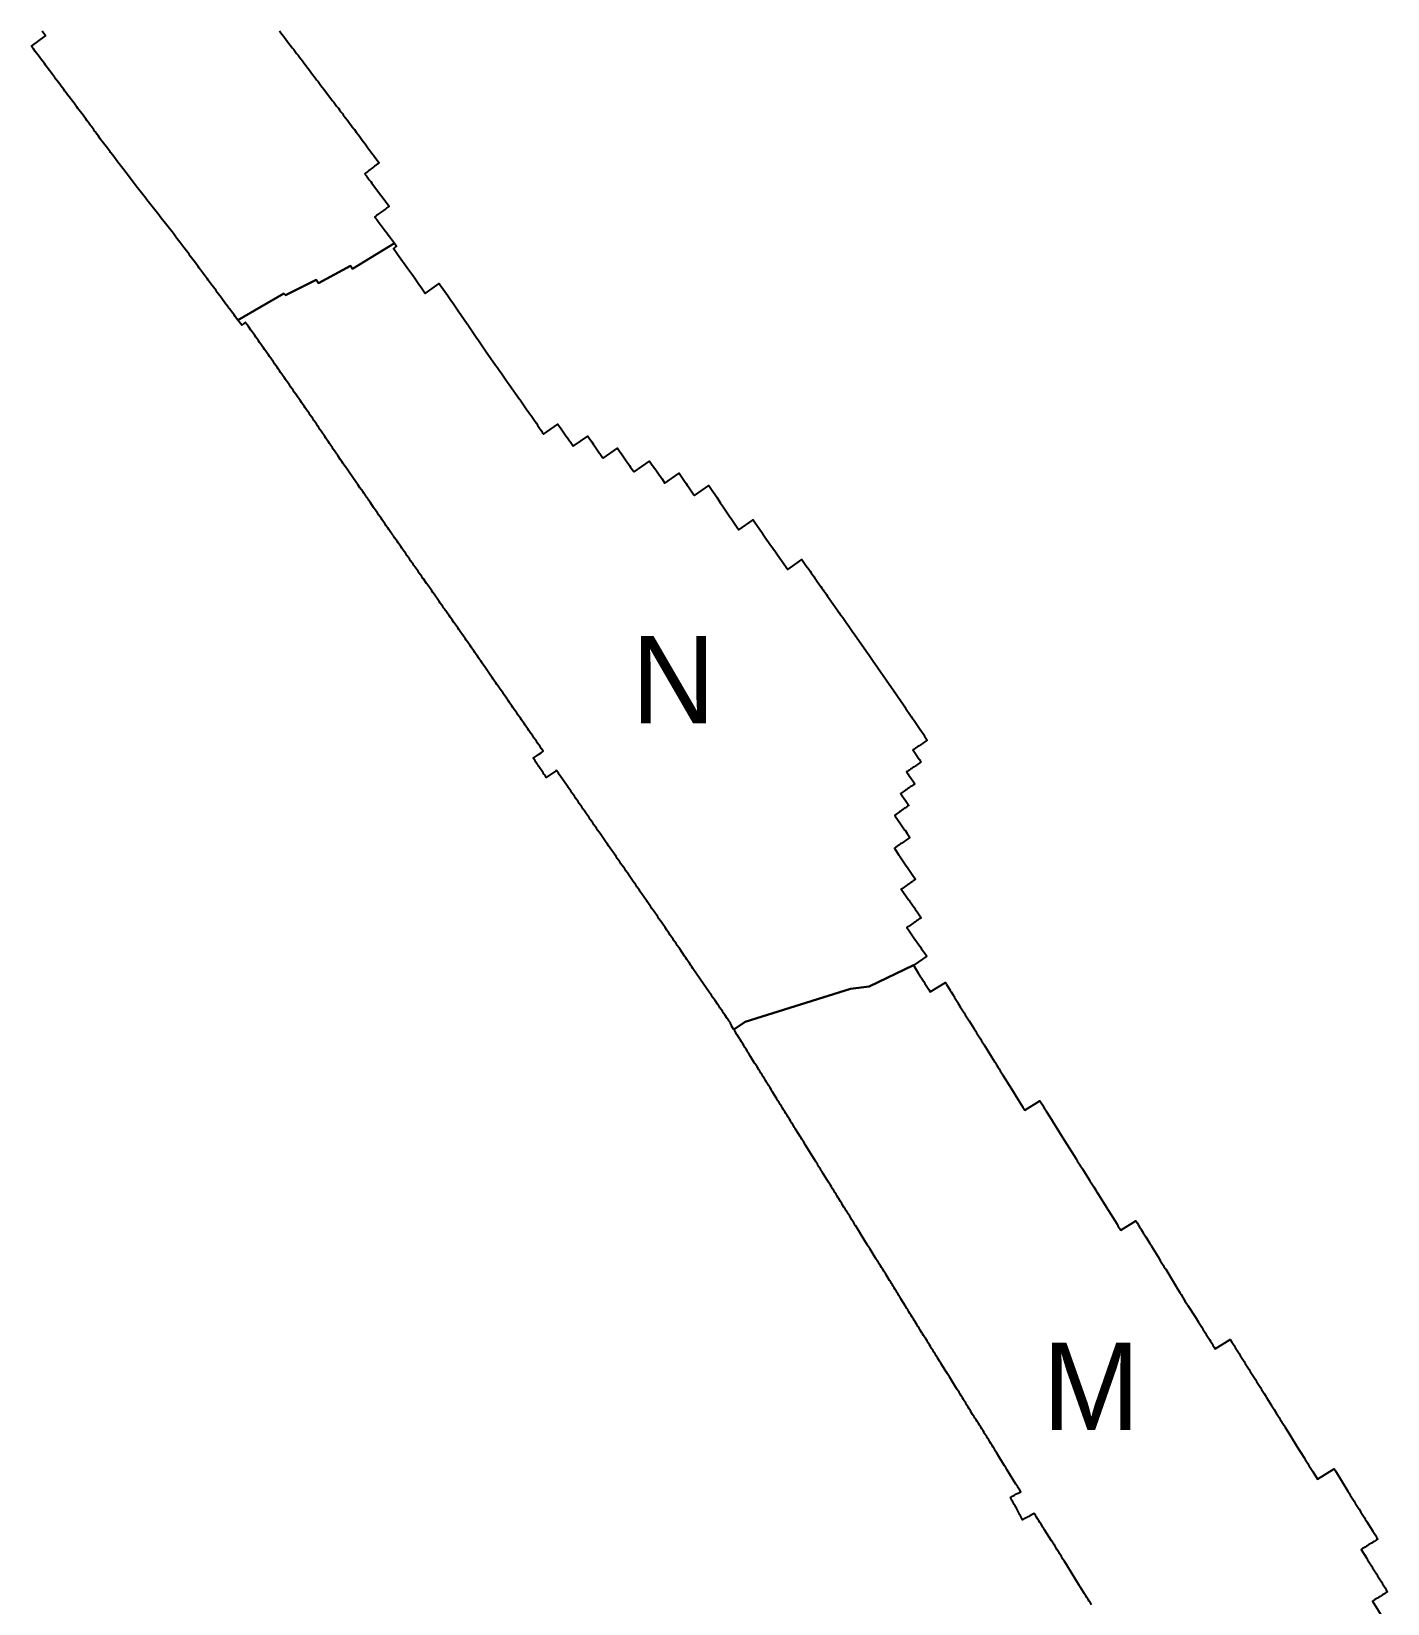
# Model space of a CAD drawing. Extents: x 325010 to 598009, y 7224244 to 7546188.
# Drawn here: x 387077 to 449167, y 7402219 to 7474204 of the extents above; entities that cross this region are included whole.
import ezdxf

# ---------------------------------------------------------------- set-up
doc = ezdxf.new("R2010")
doc.units = 0
for name, color, linetype in [('M', 7, 'Continuous'), ('N', 7, 'Continuous'), ('O', 7, 'Continuous')]:
    doc.layers.add(name, color=color, linetype=linetype)

msp = doc.modelspace()

# ---------------------------------------------------------------- linework, layer by layer
at = {"layer": 'M'}
msp.add_lwpolyline([(435614, 7402161), (435563, 7402245), (435509, 7402329), (435457, 7402412), (435404, 7402496), (435352, 7402580), (435299, 7402663), (435246, 7402747), (435097, 7402985), (435089, 7402998), (435070, 7403029), (434722, 7403585), (434461, 7404005), (434357, 7404173), (434304, 7404257), (434231, 7404377), (434201, 7404425), (434150, 7404510), (434132, 7404538), (434047, 7404679), (433982, 7404783), (433942, 7404846), (433916, 7404888), (433851, 7404993), (433838, 7405014), (433785, 7405098), (433679, 7405264), (433678, 7405264), (433678, 7405265), (433571, 7405430), (433571, 7405430), (433571, 7405431), (433464, 7405597), (433411, 7405680), (433384, 7405722), (433305, 7405847), (433252, 7405930), (433199, 7406014), (433146, 7406098), (433094, 7406181), (433041, 7406265), (432991, 7406345), (432792, 7406237), (432744, 7406211), (432649, 7406160), (432554, 7406109), (432459, 7406058), (432427, 7406116), (432395, 7406174), (432364, 7406231), (432332, 7406289), (432301, 7406347), (432269, 7406406), (432237, 7406464), (432205, 7406522), (432174, 7406580), (432142, 7406638), (432110, 7406697), (432078, 7406755), (432047, 7406813), (432015, 7406871), (431983, 7406929), (431952, 7406987), (431920, 7407045), (431900, 7407081), (431995, 7407133), (432089, 7407185), (432184, 7407238), (432278, 7407290), (432370, 7407341), (432309, 7407440), (432258, 7407524), (432232, 7407566), (432155, 7407693), (431736, 7408364), (431684, 7408448), (431632, 7408532), (431590, 7408600), (431372, 7408952), (431256, 7409141), (431216, 7409204), (431164, 7409289), (431112, 7409373), (431061, 7409457), (431009, 7409541), (430957, 7409625), (430906, 7409710), (430853, 7409794), (430816, 7409854), (430718, 7410012), (430697, 7410045), (430645, 7410129), (430592, 7410213), (430540, 7410297), (430487, 7410381), (430434, 7410464), (430381, 7410548), (430329, 7410631), (430276, 7410715), (430241, 7410772), (430171, 7410883), (430068, 7411050), (430067, 7411051), (430015, 7411135), (429964, 7411219), (429911, 7411303), (429860, 7411388), (429858, 7411390), (429757, 7411553), (429756, 7411556), (429704, 7411640), (429651, 7411724), (429600, 7411808), (429548, 7411892), (429495, 7411976), (429469, 7412018), (429390, 7412143), (429107, 7412601), (429078, 7412647), (429026, 7412732), (428973, 7412815), (428960, 7412837), (428766, 7413145), (428763, 7413150), (428710, 7413234), (428657, 7413317), (428604, 7413401), (428565, 7413464), (428500, 7413568), (428447, 7413652), (428396, 7413737), (428360, 7413794), (428334, 7413837), (428292, 7413905), (428240, 7413989), (428188, 7414073), (428136, 7414157), (428085, 7414242), (428007, 7414366), (427980, 7414409), (427927, 7414493), (427875, 7414577), (427848, 7414620), (427772, 7414742), (427770, 7414745), (427717, 7414828), (427665, 7414912), (427613, 7414996), (427611, 7414999), (427535, 7415121), (427508, 7415164), (427456, 7415248), (427405, 7415332), (427353, 7415416), (427300, 7415500), (427248, 7415584), (427196, 7415668), (427154, 7415736), (427092, 7415836), (426989, 7416005), (426886, 7416174), (426834, 7416258), (426783, 7416342), (426756, 7416386), (426714, 7416453), (426679, 7416510), (426627, 7416595), (426575, 7416679), (426523, 7416763), (426496, 7416807), (426455, 7416874), (426419, 7416931), (426368, 7417015), (426189, 7417302), (426158, 7417351), (426106, 7417435), (426054, 7417519), (426002, 7417603), (425949, 7417687), (425897, 7417770), (425854, 7417838), (425832, 7417874), (425792, 7417938), (425759, 7417990), (425477, 7418440), (425386, 7418587), (425372, 7418608), (425355, 7418637), (425112, 7419028), (424957, 7419280), (424956, 7419281), (424955, 7419283), (424879, 7419406), (424852, 7419449), (424801, 7419533), (424799, 7419535), (424723, 7419659), (424697, 7419702), (424645, 7419786), (424558, 7419925), (424540, 7419953), (424514, 7419996), (424471, 7420065), (424435, 7420121), (424383, 7420205), (424330, 7420289), (424278, 7420372), (424201, 7420498), (424174, 7420541), (424122, 7420625), (424121, 7420627), (424045, 7420750), (424019, 7420793), (423967, 7420877), (423915, 7420961), (423863, 7421046), (423811, 7421130), (423759, 7421214), (423707, 7421298), (423655, 7421382), (423603, 7421466), (423576, 7421509), (423342, 7421886), (423259, 7422020), (423238, 7422054), (423203, 7422112), (423177, 7422154), (423134, 7422222), (423083, 7422307), (423064, 7422336), (423010, 7422424), (422979, 7422475), (422927, 7422559), (422521, 7423208), (422508, 7423230), (422484, 7423268), (422440, 7423339), (422403, 7423397), (422351, 7423481), (422298, 7423565), (422270, 7423610), (422193, 7423733), (422064, 7423942), (422037, 7423985), (422020, 7424013), (421933, 7424153), (421882, 7424237), (421831, 7424322), (421778, 7424405), (421726, 7424489), (421673, 7424573), (421622, 7424658), (421570, 7424742), (421517, 7424826), (421465, 7424909), (421413, 7424993), (421361, 7425077), (421309, 7425161), (421256, 7425245), (421204, 7425329), (421101, 7425497), (421101, 7425498), (421101, 7425498), (421023, 7425624), (420997, 7425666), (420946, 7425751), (420894, 7425835), (420841, 7425919), (420810, 7425969), (420755, 7426058), (420737, 7426086), (420685, 7426170), (420634, 7426255), (420581, 7426339), (420529, 7426423), (420476, 7426506), (420424, 7426590), (420380, 7426661), (420365, 7426684), (420319, 7426758), (420300, 7426788), (420237, 7426889), (420214, 7426925), (420189, 7426966), (420004, 7427261), (419919, 7427399), (419901, 7427429), (419873, 7427474), (419843, 7427523), (419796, 7427597), (419744, 7427681), (419693, 7427765), (419641, 7427849), (419589, 7427934), (419537, 7428017), (419485, 7428102), (419463, 7428138), (419389, 7428259), (419382, 7428270), (419374, 7428283), (419291, 7428417), (419278, 7428439), (419233, 7428512), (419760, 7428860), (424576, 7430372), (425425, 7430471), (427456, 7431443), (427643, 7431147), (427698, 7431061), (427753, 7430974), (427759, 7430964), (427814, 7430878), (427870, 7430791), (427875, 7430782), (427930, 7430695), (427987, 7430606), (428104, 7430420), (428162, 7430329), (428176, 7430306), (428228, 7430223), (428920, 7430653), (428978, 7430562), (429135, 7430307), (429148, 7430285), (429185, 7430226), (429291, 7430054), (429319, 7430009), (429345, 7429966), (429487, 7429737), (429490, 7429732), (429498, 7429719), (429604, 7429548), (429662, 7429456), (429719, 7429365), (429777, 7429273), (429835, 7429182), (429893, 7429090), (429950, 7428998), (430006, 7428908), (430238, 7428540), (430295, 7428448), (430352, 7428356), (430410, 7428264), (430466, 7428172), (430524, 7428080), (430582, 7427988), (430639, 7427897), (430697, 7427805), (431040, 7427253), (431192, 7427006), (431210, 7426976), (431265, 7426887), (431343, 7426760), (431381, 7426700), (431437, 7426607), (431494, 7426515), (431552, 7426423), (431559, 7426411), (431955, 7425781), (432241, 7425321), (432467, 7424952), (432523, 7424859), (432552, 7424810), (433250, 7425244), (433306, 7425151), (433363, 7425059), (433419, 7424967), (433463, 7424894), (433505, 7424826), (433532, 7424782), (433542, 7424764), (433701, 7424505), (434271, 7423587), (434905, 7422580), (434963, 7422489), (435021, 7422397), (435079, 7422306), (435097, 7422276), (435194, 7422123), (435519, 7421608), (435540, 7421574), (435598, 7421483), (435656, 7421391), (435713, 7421300), (435809, 7421146), (435828, 7421116), (435855, 7421073), (436286, 7420383), (436781, 7419584), (436799, 7419556), (436823, 7419516), (436948, 7419314), (437643, 7419745), (437700, 7419653), (437771, 7419538), (437813, 7419469), (437870, 7419377), (437888, 7419346), (437983, 7419192), (438039, 7419100), (438095, 7419007), (438286, 7418700), (438324, 7418640), (438354, 7418591), (438666, 7418089), (438777, 7417903), (438834, 7417811), (438890, 7417719), (438931, 7417651), (438987, 7417560), (439003, 7417534), (439009, 7417525), (439397, 7416888), (439484, 7416744), (439509, 7416703), (439553, 7416629), (439658, 7416455), (439677, 7416425), (439710, 7416370), (439788, 7416239), (439861, 7416125), (439905, 7416057), (439963, 7415966), (440021, 7415875), (440030, 7415861), (440370, 7415328), (440514, 7415098), (440542, 7415053), (440599, 7414961), (440656, 7414869), (440714, 7414778), (440771, 7414686), (440829, 7414594), (440862, 7414541), (441008, 7414308), (441059, 7414228), (441116, 7414136), (441174, 7414045), (441232, 7413953), (441276, 7413881), (441968, 7414311), (442042, 7414192), (442083, 7414128), (442140, 7414036), (442197, 7413944), (442254, 7413853), (442311, 7413761), (442368, 7413669), (442426, 7413578), (442482, 7413485), (442540, 7413394), (442597, 7413303), (442655, 7413211), (442712, 7413120), (442770, 7413028), (442827, 7412937), (442884, 7412845), (442942, 7412753), (442999, 7412662), (443057, 7412571), (443114, 7412479), (443172, 7412388), (443229, 7412296), (443287, 7412205), (443344, 7412113), (443402, 7412022), (443459, 7411930), (443516, 7411839), (443562, 7411764), (443631, 7411655), (443859, 7411285), (443915, 7411196), (443970, 7411106), (444086, 7410918), (444142, 7410828), (444198, 7410736), (444256, 7410644), (444312, 7410552), (444331, 7410523), (444399, 7410414), (444427, 7410369), (444464, 7410309), (444598, 7410094), (444980, 7409478), (444996, 7409451), (445003, 7409439), (445167, 7409175), (445359, 7408869), (445397, 7408810), (445455, 7408718), (445512, 7408627), (445570, 7408535), (445627, 7408444), (445685, 7408352), (445742, 7408261), (445960, 7407912), (446719, 7408383), (446776, 7408291), (447348, 7407369), (447404, 7407280), (447461, 7407188), (447516, 7407097), (447518, 7407095), (447575, 7407004), (447631, 7406912), (447689, 7406820), (447746, 7406729), (447804, 7406637), (447862, 7406546), (447948, 7406408), (447976, 7406362), (448032, 7406272), (448119, 7406132), (448148, 7406087), (448205, 7405995), (448493, 7405537), (448553, 7405447), (448610, 7405355), (448667, 7405263), (448724, 7405171), (448665, 7405135), (448607, 7405099), (448549, 7405062), (448490, 7405026), (448432, 7404990), (448374, 7404954), (448315, 7404918), (448257, 7404881), (448199, 7404845), (448140, 7404809), (448082, 7404773), (448024, 7404737), (447965, 7404701), (447962, 7404698), (448201, 7404313), (448256, 7404226), (448313, 7404134), (448370, 7404042), (448427, 7403950), (448484, 7403859), (448541, 7403767), (448598, 7403675), (448655, 7403583), (448712, 7403492), (448769, 7403400), (448826, 7403308), (448883, 7403216), (448937, 7403128), (448998, 7403029), (449053, 7402941), (449110, 7402849), (449167, 7402757), (449110, 7402722), (449052, 7402686), (448994, 7402650), (448937, 7402614), (448879, 7402578), (448821, 7402542), (448763, 7402506), (448705, 7402471), (448647, 7402435), (448589, 7402399), (448531, 7402363), (448474, 7402327), (448949, 7401560)], dxfattribs=at)
at = {"layer": 'N'}
msp.add_lwpolyline([(428067, 7431865), (427475, 7431456), (427456, 7431443), (425425, 7430471), (424576, 7430372), (419760, 7428860), (419233, 7428512), (419226, 7428523), (419148, 7428649), (419122, 7428691), (419070, 7428775), (419090, 7428788), (418999, 7428919), (418989, 7428932), (418933, 7429013), (418822, 7429176), (418766, 7429258), (418710, 7429340), (418653, 7429420), (418597, 7429501), (418542, 7429584), (418486, 7429665), (418375, 7429828), (418318, 7429909), (418262, 7429990), (418206, 7430072), (418149, 7430152), (418110, 7430210), (417700, 7430802), (417365, 7431291), (417310, 7431373), (417273, 7431428), (417247, 7431467), (417199, 7431537), (417145, 7431619), (417090, 7431702), (417034, 7431783), (416979, 7431865), (416867, 7432028), (416757, 7432192), (416701, 7432273), (416646, 7432355), (416592, 7432438), (416535, 7432519), (416480, 7432601), (416458, 7432634), (416401, 7432717), (416369, 7432764), (416324, 7432829), (416258, 7432927), (416201, 7433008), (416173, 7433049), (416088, 7433170), (415949, 7433374), (415921, 7433414), (415865, 7433496), (415809, 7433578), (415752, 7433658), (415614, 7433861), (415585, 7433903), (415529, 7433984), (415473, 7434066), (415417, 7434147), (415361, 7434228), (415333, 7434270), (415264, 7434371), (415250, 7434391), (415194, 7434473), (414937, 7434843), (414912, 7434879), (414856, 7434960), (414800, 7435041), (414744, 7435122), (414632, 7435284), (414632, 7435285), (414631, 7435286), (414408, 7435609), (414408, 7435610), (414407, 7435611), (414296, 7435773), (414239, 7435854), (414183, 7435935), (414126, 7436016), (414069, 7436097), (414013, 7436178), (413956, 7436259), (413900, 7436340), (413843, 7436420), (413505, 7436908), (413450, 7436989), (413394, 7437071), (413114, 7437475), (413113, 7437477), (413057, 7437558), (413001, 7437639), (412944, 7437720), (412888, 7437802), (412832, 7437883), (412776, 7437964), (412719, 7438045), (412663, 7438126), (412607, 7438207), (412551, 7438289), (412450, 7438434), (412439, 7438451), (412382, 7438533), (412327, 7438614), (412270, 7438695), (412215, 7438777), (412158, 7438858), (412103, 7438939), (412047, 7439021), (411991, 7439102), (411934, 7439183), (411878, 7439265), (411822, 7439346), (411766, 7439427), (411709, 7439508), (411654, 7439590), (411647, 7439599), (411317, 7440077), (411242, 7440185), (411205, 7440240), (411149, 7440321), (411118, 7440366), (411092, 7440349), (411064, 7440331), (410644, 7440049), (410610, 7440099), (410576, 7440149), (410542, 7440200), (410509, 7440250), (410475, 7440300), (410441, 7440350), (410408, 7440400), (410374, 7440451), (410340, 7440501), (410307, 7440551), (410273, 7440601), (410239, 7440651), (410206, 7440701), (410172, 7440751), (410138, 7440801), (410105, 7440851), (410072, 7440901), (410051, 7440932), (410140, 7440992), (410229, 7441053), (410289, 7441093), (410408, 7441174), (410497, 7441234), (410511, 7441243), (410475, 7441296), (410419, 7441377), (410362, 7441458), (410307, 7441540), (410250, 7441621), (410194, 7441702), (410138, 7441784), (410082, 7441865), (410026, 7441946), (409947, 7442059), (409913, 7442108), (409856, 7442189), (409800, 7442270), (409743, 7442351), (409687, 7442433), (409631, 7442514), (409575, 7442595), (409518, 7442676), (409462, 7442757), (409406, 7442838), (409350, 7442920), (409294, 7443001), (409238, 7443082), (409182, 7443164), (409125, 7443245), (409069, 7443326), (409012, 7443407), (408956, 7443488), (408900, 7443569), (408843, 7443650), (408840, 7443655), (408675, 7443892), (408674, 7443893), (408672, 7443897), (408505, 7444137), (408448, 7444218), (408392, 7444299), (408336, 7444380), (408280, 7444461), (408223, 7444542), (408167, 7444624), (408111, 7444705), (408055, 7444786), (407831, 7445112), (407775, 7445193), (407719, 7445275), (407691, 7445316), (407645, 7445383), (407607, 7445437), (407552, 7445519), (407495, 7445600), (407439, 7445681), (407383, 7445762), (407326, 7445843), (407270, 7445924), (407213, 7446005), (407157, 7446087), (407101, 7446168), (407045, 7446249), (406988, 7446330), (406932, 7446411), (406876, 7446493), (406820, 7446574), (406707, 7446735), (406706, 7446735), (406649, 7446816), (406592, 7446897), (406592, 7446897), (406478, 7447058), (406422, 7447139), (406337, 7447261), (406309, 7447301), (406252, 7447382), (406197, 7447464), (406139, 7447544), (406044, 7447678), (406025, 7447705), (405997, 7447746), (405950, 7447813), (405912, 7447867), (405855, 7447948), (405798, 7448029), (405741, 7448109), (405684, 7448190), (405570, 7448351), (405513, 7448432), (405457, 7448513), (405402, 7448595), (405344, 7448676), (405310, 7448725), (405175, 7448917), (405174, 7448918), (405172, 7448921), (405023, 7449133), (405003, 7449160), (404946, 7449241), (404891, 7449323), (404834, 7449403), (404777, 7449484), (404720, 7449565), (404592, 7449750), (404551, 7449808), (404495, 7449889), (404439, 7449971), (404382, 7450052), (404326, 7450133), (404270, 7450214), (404213, 7450295), (404156, 7450376), (404099, 7450456), (404043, 7450537), (403986, 7450618), (403874, 7450781), (403874, 7450781), (403818, 7450862), (403761, 7450943), (403705, 7451024), (403648, 7451105), (403615, 7451152), (403576, 7451207), (403534, 7451266), (403477, 7451347), (403442, 7451399), (403391, 7451472), (403364, 7451509), (403324, 7451568), (403251, 7451671), (403195, 7451752), (403139, 7451834), (403082, 7451914), (403026, 7451996), (402970, 7452077), (402914, 7452158), (402858, 7452240), (402857, 7452240), (402745, 7452402), (402689, 7452483), (402578, 7452647), (402522, 7452728), (402427, 7452868), (402411, 7452891), (402389, 7452925), (402301, 7453055), (402244, 7453136), (402120, 7453312), (402074, 7453379), (402017, 7453459), (401961, 7453541), (401931, 7453583), (401622, 7454027), (401565, 7454108), (401565, 7454108), (401453, 7454269), (401453, 7454270), (401397, 7454351), (401340, 7454432), (401284, 7454513), (401228, 7454595), (401227, 7454595), (401115, 7454757), (400986, 7454948), (400949, 7455002), (400893, 7455084), (400857, 7455139), (400825, 7455186), (400782, 7455248), (400728, 7455330), (400672, 7455411), (400616, 7455493), (400560, 7455574), (400504, 7455656), (400338, 7455901), (400283, 7455983), (400229, 7456065), (400173, 7456147), (400121, 7456231), (400010, 7456395), (399955, 7456477), (399901, 7456559), (399844, 7456640), (399788, 7456721), (399732, 7456803), (399674, 7456883), (399617, 7456964), (399562, 7457045), (399504, 7457126), (399448, 7457207), (399391, 7457288), (399242, 7457504), (399223, 7457531), (399167, 7457613), (399110, 7457693), (399055, 7457776), (398996, 7457855), (398943, 7457938), (398885, 7458018), (398829, 7458100), (398715, 7458261), (398659, 7458342), (398604, 7458424), (398546, 7458505), (398487, 7458584), (398434, 7458667), (398377, 7458748), (398321, 7458829), (398266, 7458911), (398208, 7458991), (398153, 7459073), (398096, 7459154), (398041, 7459236), (397983, 7459316), (397929, 7459398), (397870, 7459478), (397813, 7459558), (397754, 7459638), (397696, 7459718), (397637, 7459797), (397582, 7459879), (397522, 7459957), (397473, 7460044), (397413, 7460123), (397356, 7460203), (397298, 7460283), (397185, 7460445), (397126, 7460525), (397014, 7460687), (396900, 7460848), (396878, 7460879), (396866, 7460870), (396793, 7460815), (396722, 7460762), (396706, 7460749), (396647, 7460828), (396588, 7460907), (396528, 7460983), (398638, 7462211), (398703, 7462125), (400106, 7462828), (400215, 7462671), (401679, 7463477), (401782, 7463340), (403702, 7464505), (403797, 7464378), (403746, 7464340), (403696, 7464302), (403656, 7464272), (403657, 7464272), (403718, 7464183), (403780, 7464094), (403841, 7464005), (404346, 7463301), (404518, 7463061), (404535, 7463037), (404598, 7462949), (404661, 7462861), (404723, 7462772), (404783, 7462682), (404843, 7462592), (404905, 7462503), (405084, 7462232), (405101, 7462209), (405748, 7462657), (405810, 7462568), (406122, 7462127), (406184, 7462038), (406246, 7461950), (406308, 7461861), (406369, 7461772), (406431, 7461683), (406615, 7461415), (407027, 7460810), (407041, 7460789), (407069, 7460747), (407345, 7460342), (407407, 7460253), (407469, 7460164), (407529, 7460076), (407899, 7459541), (408082, 7459274), (408249, 7459037), (408269, 7459008), (408331, 7458920), (408394, 7458831), (408457, 7458743), (408519, 7458655), (408582, 7458567), (408644, 7458478), (408707, 7458390), (408769, 7458302), (408799, 7458259), (408956, 7458037), (409425, 7457369), (409454, 7457328), (409516, 7457240), (409578, 7457151), (409640, 7457063), (409702, 7456974), (409764, 7456885), (409826, 7456797), (409888, 7456708), (409950, 7456619), (409980, 7456575), (410073, 7456441), (410133, 7456351), (410194, 7456262), (410253, 7456171), (410315, 7456082), (410375, 7455993), (410423, 7455922), (410468, 7455856), (410497, 7455814), (410508, 7455797), (410527, 7455769), (411184, 7456224), (411245, 7456135), (411307, 7456046), (411368, 7455956), (411429, 7455867), (411490, 7455778), (411551, 7455689), (411614, 7455600), (411655, 7455543), (411709, 7455465), (411739, 7455424), (411801, 7455335), (411862, 7455249), (411866, 7455244), (411885, 7455216), (412544, 7455671), (412607, 7455583), (412731, 7455406), (412811, 7455291), (412855, 7455229), (412916, 7455140), (412978, 7455051), (413040, 7454962), (413101, 7454873), (413163, 7454785), (413225, 7454696), (413246, 7454665), (413906, 7455122), (413968, 7455033), (414030, 7454945), (414092, 7454856), (414154, 7454768), (414216, 7454679), (414277, 7454592), (414382, 7454442), (414402, 7454413), (414464, 7454325), (414509, 7454259), (414587, 7454147), (414650, 7454059), (414667, 7454034), (415378, 7454525), (415440, 7454437), (415503, 7454349), (415523, 7454320), (415690, 7454085), (415752, 7453996), (415814, 7453908), (415875, 7453819), (415937, 7453730), (416081, 7453519), (416736, 7453972), (416798, 7453883), (416889, 7453749), (416919, 7453704), (416980, 7453614), (417051, 7453510), (417102, 7453436), (417163, 7453347), (417224, 7453258), (417285, 7453168), (417346, 7453079), (417407, 7452990), (417429, 7452957), (418087, 7453411), (418147, 7453322), (418209, 7453234), (418269, 7453145), (418330, 7453056), (418391, 7452967), (418452, 7452878), (418633, 7452610), (418723, 7452475), (418753, 7452431), (418812, 7452342), (418813, 7452340), (418873, 7452252), (418933, 7452162), (418993, 7452072), (419054, 7451984), (419115, 7451895), (419175, 7451806), (419236, 7451716), (419297, 7451627), (419358, 7451538), (419418, 7451449), (419466, 7451380), (420124, 7451834), (420185, 7451745), (420431, 7451391), (420546, 7451225), (420554, 7451214), (420615, 7451125), (420677, 7451036), (420738, 7450947), (420799, 7450859), (420861, 7450770), (420922, 7450681), (420984, 7450593), (421045, 7450504), (421106, 7450415), (421168, 7450326), (421228, 7450237), (421701, 7449572), (422353, 7450023), (422414, 7449933), (422477, 7449845), (422539, 7449756), (422601, 7449667), (422663, 7449579), (422725, 7449490), (422776, 7449416), (422848, 7449312), (422911, 7449224), (422933, 7449193), (423089, 7448972), (423098, 7448959), (423161, 7448870), (423224, 7448782), (423272, 7448714), (423325, 7448638), (423348, 7448605), (423411, 7448517), (423473, 7448428), (423528, 7448351), (423785, 7447986), (424077, 7447570), (424096, 7447543), (424158, 7447454), (424221, 7447366), (424283, 7447277), (424345, 7447189), (424407, 7447100), (424469, 7447011), (424531, 7446923), (424594, 7446834), (424656, 7446745), (424781, 7446569), (425279, 7445860), (425341, 7445772), (425403, 7445683), (425434, 7445639), (425589, 7445417), (426449, 7444169), (426633, 7443899), (426694, 7443812), (426724, 7443768), (427000, 7443365), (427061, 7443276), (427096, 7443224), (427330, 7442880), (427365, 7442828), (427386, 7442797), (427444, 7442712), (427487, 7442649), (427548, 7442560), (427609, 7442470), (427670, 7442381), (427730, 7442291), (427791, 7442202), (427852, 7442112), (427913, 7442022), (427973, 7441933), (428034, 7441843), (428094, 7441753), (428040, 7441716), (427986, 7441679), (427932, 7441641), (427878, 7441604), (427824, 7441567), (427771, 7441530), (427717, 7441492), (427663, 7441455), (427609, 7441418), (427556, 7441381), (427502, 7441344), (427448, 7441307), (427436, 7441299), (427443, 7441288), (427503, 7441198), (427563, 7441109), (427624, 7441019), (427632, 7441007), (427730, 7440863), (427745, 7440841), (427805, 7440751), (427753, 7440715), (427700, 7440679), (427647, 7440642), (427594, 7440606), (427541, 7440569), (427488, 7440533), (427435, 7440496), (427382, 7440459), (427329, 7440422), (427276, 7440386), (427222, 7440349), (427169, 7440312), (427149, 7440298), (427156, 7440288), (427217, 7440199), (427237, 7440170), (427360, 7439992), (427401, 7439933), (427462, 7439844), (427522, 7439755), (427471, 7439720), (427419, 7439683), (427366, 7439647), (427314, 7439611), (427261, 7439574), (427208, 7439538), (427155, 7439501), (427101, 7439464), (427048, 7439427), (426994, 7439390), (426940, 7439353), (426886, 7439315), (426874, 7439307), (426881, 7439297), (426939, 7439211), (427045, 7439058), (427065, 7439030), (427094, 7438988), (427249, 7438763), (427195, 7438726), (427143, 7438690), (427090, 7438653), (427037, 7438617), (426983, 7438580), (426930, 7438543), (426876, 7438505), (426822, 7438468), (426767, 7438431), (426713, 7438393), (426658, 7438355), (426604, 7438317), (426601, 7438316), (426628, 7438277), (426871, 7437920), (426933, 7437831), (426994, 7437743), (427056, 7437654), (427076, 7437624), (427178, 7437476), (427239, 7437387), (427299, 7437297), (427246, 7437260), (427191, 7437223), (427138, 7437186), (427084, 7437148), (427030, 7437111), (426975, 7437073), (426921, 7437036), (426868, 7436999), (426814, 7436962), (426760, 7436925), (426707, 7436888), (426653, 7436851), (426600, 7436814), (426586, 7436804), (426798, 7436490), (426824, 7436452), (426885, 7436363), (426945, 7436273), (427006, 7436183), (427066, 7436094), (427127, 7436004), (427188, 7435915), (427212, 7435880), (427431, 7435558), (427556, 7435381), (427503, 7435344), (427451, 7435308), (427399, 7435272), (427346, 7435236), (427294, 7435200), (427242, 7435164), (427189, 7435128), (427137, 7435092), (427084, 7435055), (427032, 7435019), (426979, 7434982), (426925, 7434945), (426904, 7434931), (427011, 7434779), (427253, 7434430), (427258, 7434424), (427272, 7434403), (427494, 7434083), (427504, 7434069), (427539, 7434018), (427653, 7433853), (427689, 7433802), (427751, 7433714), (427812, 7433624), (427760, 7433588), (427707, 7433551), (427653, 7433514), (427600, 7433478), (427547, 7433441), (427494, 7433404), (427440, 7433367), (427387, 7433330), (427333, 7433293), (427280, 7433257), (427226, 7433220), (427173, 7433183), (427158, 7433172), (427263, 7433018), (427352, 7432891), (427387, 7432841), (427448, 7432752), (427510, 7432663), (427572, 7432574), (427633, 7432485), (427672, 7432430), (427793, 7432256), (427819, 7432219), (427880, 7432130), (428004, 7431952)], close=True, dxfattribs=at)
at = {"layer": 'O'}
msp.add_lwpolyline([(398427, 7474232), (398494, 7474147), (398558, 7474060), (398626, 7473976), (398690, 7473888), (398757, 7473803), (398823, 7473717), (398987, 7473501), (399020, 7473459), (399085, 7473374), (399218, 7473200), (399283, 7473115), (399348, 7473029), (399414, 7472942), (399480, 7472857), (399546, 7472771), (399611, 7472684), (399643, 7472641), (399741, 7472511), (399807, 7472425), (399872, 7472339), (399904, 7472296), (400068, 7472080), (400133, 7471993), (400199, 7471907), (400263, 7471821), (400264, 7471820), (400329, 7471734), (400394, 7471647), (400458, 7471560), (400722, 7471217), (400787, 7471130), (400853, 7471045), (400919, 7470959), (400985, 7470873), (401051, 7470787), (401093, 7470730), (401130, 7470683), (401182, 7470615), (401248, 7470529), (401313, 7470442), (401356, 7470385), (401444, 7470270), (401541, 7470139), (401573, 7470096), (401638, 7470009), (401704, 7469923), (401769, 7469837), (401834, 7469750), (401861, 7469714), (401951, 7469594), (401964, 7469577), (402029, 7469491), (402094, 7469404), (402157, 7469316), (402222, 7469230), (402286, 7469142), (402350, 7469054), (402413, 7468967), (402479, 7468881), (402709, 7468570), (402737, 7468533), (402801, 7468446), (402996, 7468186), (402945, 7468148), (402894, 7468109), (402842, 7468071), (402791, 7468032), (402739, 7467993), (402687, 7467954), (402635, 7467915), (402583, 7467876), (402531, 7467837), (402479, 7467798), (402427, 7467759), (402375, 7467719), (402337, 7467691), (402349, 7467676), (402414, 7467589), (402480, 7467503), (402544, 7467416), (402609, 7467330), (402661, 7467260), (402739, 7467156), (403451, 7466200), (403401, 7466163), (403351, 7466125), (403301, 7466088), (403251, 7466050), (403201, 7466012), (403150, 7465975), (403100, 7465937), (403049, 7465899), (402999, 7465861), (402948, 7465823), (402897, 7465784), (402846, 7465746), (402795, 7465708), (402821, 7465674), (402886, 7465588), (402951, 7465501), (403278, 7465067), (403342, 7464983), (403407, 7464897), (403470, 7464812), (403702, 7464505), (401782, 7463340), (401679, 7463477), (400215, 7462671), (400106, 7462828), (398703, 7462125), (398638, 7462211), (396528, 7460983), (396527, 7460985), (396469, 7461065), (396410, 7461144), (396352, 7461224), (396291, 7461302), (396144, 7461500), (396114, 7461540), (396056, 7461619), (395998, 7461699), (395938, 7461778), (395908, 7461817), (395819, 7461936), (395762, 7462016), (395705, 7462097), (395644, 7462175), (395586, 7462255), (395529, 7462335), (395468, 7462413), (395413, 7462495), (395352, 7462573), (395294, 7462652), (395219, 7462751), (395174, 7462810), (395115, 7462889), (395095, 7462915), (394996, 7463046), (394938, 7463126), (394909, 7463166), (394821, 7463286), (394761, 7463364), (394704, 7463444), (394646, 7463524), (394586, 7463603), (394528, 7463683), (394469, 7463762), (394409, 7463841), (394350, 7463920), (394291, 7463999), (394230, 7464077), (394170, 7464155), (394110, 7464233), (394050, 7464312), (393913, 7464496), (393873, 7464549), (393813, 7464628), (393755, 7464708), (393740, 7464728), (393637, 7464866), (393577, 7464945), (393515, 7465022), (393454, 7465099), (393392, 7465176), (393331, 7465254), (393270, 7465331), (393209, 7465409), (393149, 7465488), (393069, 7465592), (393028, 7465644), (392967, 7465722), (392907, 7465800), (392846, 7465877), (392784, 7465955), (392724, 7466033), (392663, 7466111), (392601, 7466188), (392540, 7466265), (392479, 7466343), (392418, 7466421), (392358, 7466499), (392298, 7466578), (392237, 7466655), (392177, 7466734), (392117, 7466812), (392056, 7466890), (391996, 7466969), (391937, 7467047), (391877, 7467126), (391514, 7467594), (391306, 7467868), (391275, 7467908), (391262, 7467925), (391095, 7468144), (391037, 7468224), (390796, 7468537), (390697, 7468668), (390677, 7468695), (390647, 7468735), (390498, 7468931), (390439, 7469010), (390379, 7469089), (390320, 7469167), (390261, 7469247), (390231, 7469287), (390143, 7469405), (390084, 7469484), (390068, 7469508), (389982, 7469625), (389968, 7469644), (389932, 7469693), (389821, 7469846), (389793, 7469883), (389735, 7469963), (389731, 7469969), (389619, 7470123), (389562, 7470203), (389504, 7470284), (389447, 7470364), (389386, 7470442), (389328, 7470522), (389253, 7470620), (389208, 7470679), (389148, 7470757), (389128, 7470784), (389028, 7470914), (388742, 7471292), (388730, 7471308), (388671, 7471387), (388612, 7471466), (388553, 7471545), (388494, 7471625), (388434, 7471703), (388375, 7471782), (388316, 7471861), (388256, 7471940), (388198, 7472019), (388158, 7472073), (388131, 7472110), (388080, 7472178), (388036, 7472238), (387963, 7472337), (387903, 7472416), (387757, 7472614), (387727, 7472654), (387668, 7472734), (387610, 7472813), (387550, 7472892), (387491, 7472971), (387432, 7473050), (387373, 7473129), (387314, 7473208), (387255, 7473288), (387166, 7473406), (387136, 7473445), (387077, 7473525), (387720, 7474009), (387692, 7474045), (387594, 7474175), (387561, 7474218)], dxfattribs=at)

# ---------------------------------------------------------------- texts
for s, p in [('N', (414542, 7442522)), ('M', (433367, 7410168))]:
    msp.add_text(s, height=4000).set_placement(p)

doc.saveas('drawing.dxf')
